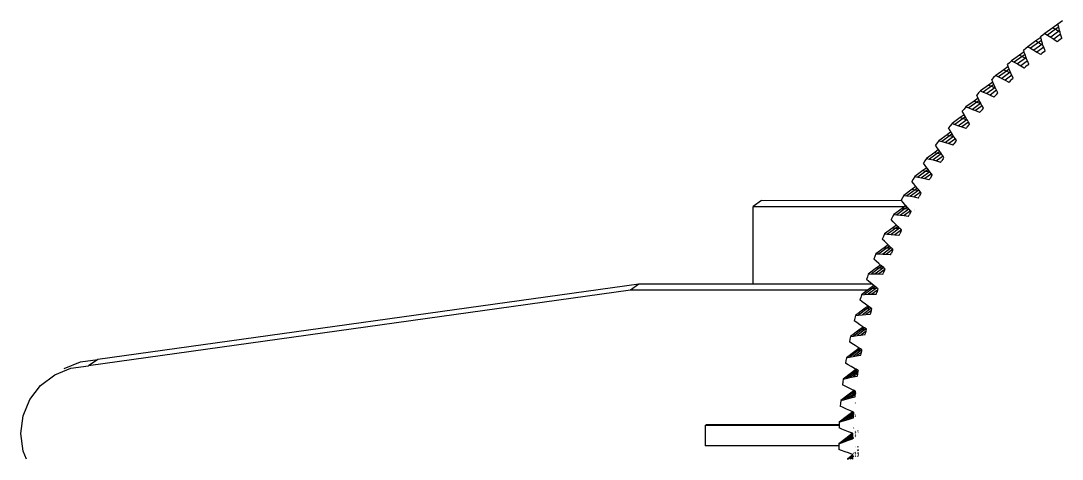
# Model space of a CAD drawing. Header units: millimetres. Extents: x -1110 to 413, y -747 to 380.
# Drawn here: x -1109.7 to -934.3, y -747.4 to -673.7 of the extents above; entities that cross this region are included whole.
import ezdxf

# ---------------------------------------------------------------- set-up
doc = ezdxf.new("R2010")
doc.units = ezdxf.units.MM

msp = doc.modelspace()

# ---------------------------------------------------------------- linework, layer by layer
for p, q in [((-935.85, -674.85), (-937.2, -675.83)), ((-935.41, -675.12), (-936.77, -676.09)), ((-935.01, -674.25), (-935.85, -674.85)), ((-935.85, -674.85), (-935.41, -675.12)), ((-934.89, -674.74), (-935.41, -675.12)), ((-935.41, -675.12), (-934.88, -675.46)), ((-934.63, -673.97), (-935.01, -674.25)), ((-934.89, -674.74), (-935.01, -674.25)), ((-934.73, -675.35), (-934.89, -674.74)), ((-934.24, -673.7), (-934.63, -673.97)), ((-937.91, -676.52), (-938.71, -677.09)), ((-937.57, -676.11), (-937.95, -676.39)), ((-937.91, -676.52), (-937.95, -676.39)), ((-937.81, -676.88), (-937.91, -676.52)), ((-937.77, -676.99), (-937.81, -676.88)), ((-937.2, -675.83), (-937.57, -676.11)), ((-937.2, -675.83), (-936.77, -676.09)), ((-936.77, -676.09), (-936.23, -676.44)), ((-934.88, -675.46), (-936.23, -676.44)), ((-936.23, -676.44), (-935.73, -676.77)), ((-934.57, -675.93), (-935.73, -676.77)), ((-935.73, -676.77), (-935.16, -677.18)), ((-934.56, -676.79), (-934.91, -677.05)), ((-934.73, -675.35), (-934.88, -675.46)), ((-934.88, -675.46), (-934.66, -675.61)), ((-934.66, -675.61), (-934.73, -675.35)), ((-934.57, -675.93), (-934.66, -675.61)), ((-934.36, -676.62), (-934.57, -675.93)), ((-934.37, -676.65), (-934.56, -676.79)), ((-934.37, -676.65), (-934.36, -676.62)), ((-940.43, -678.37), (-940.79, -678.67)), ((-940.71, -678.9), (-940.79, -678.67)), ((-940.07, -678.07), (-940.43, -678.37)), ((-940.06, -678.15), (-940.08, -678.16)), ((-938.71, -677.09), (-940.07, -678.07)), ((-940.07, -678.07), (-939.62, -678.32)), ((-938.26, -677.34), (-939.62, -678.32)), ((-939.62, -678.32), (-939.07, -678.64)), ((-937.71, -677.66), (-939.07, -678.64)), ((-939.07, -678.64), (-938.56, -678.96)), ((-938.71, -677.09), (-938.26, -677.34)), ((-937.41, -678.13), (-938.56, -678.96)), ((-937.77, -676.99), (-938.26, -677.34)), ((-938.26, -677.34), (-937.71, -677.66)), ((-937.62, -677.49), (-937.77, -676.99)), ((-937.59, -677.57), (-937.71, -677.66)), ((-937.71, -677.66), (-937.53, -677.78)), ((-937.59, -677.57), (-937.62, -677.49)), ((-937.53, -677.78), (-937.59, -677.57)), ((-937.43, -678.06), (-937.53, -677.78)), ((-937.41, -678.13), (-937.43, -678.06)), ((-937.19, -678.75), (-937.41, -678.13)), ((-935.16, -677.18), (-935.12, -677.19)), ((-935.12, -677.19), (-934.91, -677.05)), ((-942.83, -680.44), (-943.18, -680.75)), ((-941.47, -679.45), (-942.83, -680.44)), ((-942.83, -680.44), (-942.38, -680.67)), ((-941.02, -679.68), (-942.38, -680.67)), ((-940.45, -679.98), (-941.81, -680.96)), ((-940.71, -678.9), (-941.47, -679.45)), ((-941.47, -679.45), (-941.02, -679.68)), ((-940.15, -680.44), (-941.29, -681.26)), ((-940.56, -679.35), (-941.02, -679.68)), ((-941.02, -679.68), (-940.45, -679.98)), ((-940.63, -679.15), (-940.71, -678.9)), ((-940.56, -679.35), (-940.63, -679.15)), ((-940.41, -679.75), (-940.56, -679.35)), ((-940.36, -679.91), (-940.45, -679.98)), ((-940.45, -679.98), (-940.3, -680.07)), ((-940.36, -679.91), (-940.41, -679.75)), ((-940.3, -680.07), (-940.36, -679.91)), ((-940.2, -680.32), (-940.3, -680.07)), ((-940.15, -680.44), (-940.2, -680.32)), ((-939.93, -680.99), (-940.15, -680.44)), ((-938.56, -678.96), (-937.97, -679.33)), ((-937.97, -679.33), (-937.92, -679.35)), ((-937.92, -679.35), (-937.73, -679.2)), ((-937.38, -678.92), (-937.73, -679.2)), ((-937.38, -678.92), (-937.2, -678.78)), ((-937.2, -678.78), (-937.19, -678.75)), ((-944.13, -681.93), (-945.5, -682.91)), ((-943.67, -682.14), (-945.04, -683.12)), ((-943.4, -681.4), (-944.13, -681.93)), ((-944.13, -681.93), (-943.67, -682.14)), ((-943.23, -681.82), (-943.67, -682.14)), ((-943.67, -682.14), (-943.1, -682.41)), ((-943.18, -680.75), (-943.53, -681.06)), ((-943.4, -681.4), (-943.53, -681.06)), ((-943.35, -681.54), (-943.4, -681.4)), ((-943.23, -681.82), (-943.35, -681.54)), ((-943.11, -682.13), (-943.23, -681.82)), ((-943.02, -682.35), (-943.11, -682.13)), ((-942.38, -680.67), (-941.81, -680.96)), ((-941.81, -680.96), (-941.29, -681.26)), ((-941.29, -681.26), (-940.69, -681.61)), ((-940.69, -681.61), (-940.64, -681.62)), ((-940.64, -681.62), (-940.45, -681.46)), ((-940.12, -681.17), (-940.45, -681.46)), ((-940.12, -681.17), (-939.94, -681.02)), ((-939.94, -681.02), (-939.93, -680.99)), ((-945.84, -683.24), (-946.17, -683.57)), ((-945.99, -684), (-946.17, -683.57)), ((-945.5, -682.91), (-945.84, -683.24)), ((-945.5, -682.91), (-945.04, -683.12)), ((-945.04, -683.12), (-944.46, -683.4)), ((-943.1, -682.41), (-944.46, -683.4)), ((-944.46, -683.4), (-943.92, -683.67)), ((-942.8, -682.86), (-943.92, -683.67)), ((-943.92, -683.67), (-943.3, -684)), ((-943.26, -684.01), (-943.08, -683.84)), ((-943.02, -682.35), (-943.1, -682.41)), ((-943.1, -682.41), (-942.96, -682.48)), ((-943.08, -683.84), (-942.76, -683.54)), ((-942.96, -682.48), (-943.02, -682.35)), ((-942.88, -682.69), (-942.96, -682.48)), ((-942.8, -682.86), (-942.88, -682.69)), ((-942.58, -683.35), (-942.8, -682.86)), ((-942.76, -683.54), (-942.59, -683.38)), ((-942.59, -683.38), (-942.58, -683.35)), ((-948.06, -685.5), (-948.38, -685.84)), ((-946.69, -684.51), (-948.06, -685.5)), ((-948.06, -685.5), (-947.59, -685.69)), ((-946.22, -684.7), (-947.59, -685.69)), ((-947.59, -685.69), (-947, -685.94)), ((-945.63, -684.95), (-947, -685.94)), ((-945.99, -684), (-946.69, -684.51)), ((-946.69, -684.51), (-946.22, -684.7)), ((-945.34, -685.38), (-946.45, -686.19)), ((-945.8, -684.4), (-946.22, -684.7)), ((-946.22, -684.7), (-945.63, -684.95)), ((-945.97, -684.04), (-945.99, -684)), ((-945.8, -684.4), (-945.97, -684.04)), ((-945.71, -684.62), (-945.8, -684.4)), ((-945.57, -684.9), (-945.71, -684.62)), ((-945.57, -684.9), (-945.63, -684.95)), ((-945.63, -684.95), (-945.53, -685)), ((-945.53, -685), (-945.57, -684.9)), ((-945.45, -685.16), (-945.53, -685)), ((-945.34, -685.38), (-945.45, -685.16)), ((-945.13, -685.81), (-945.34, -685.38)), ((-943.3, -684), (-943.26, -684.01)), ((-949.14, -687.2), (-950.51, -688.19)), ((-948.66, -687.37), (-950.03, -688.36)), ((-948.45, -686.7), (-949.14, -687.2)), ((-949.14, -687.2), (-948.66, -687.37)), ((-948.38, -685.84), (-948.7, -686.18)), ((-948.48, -686.64), (-948.7, -686.18)), ((-948.26, -687.08), (-948.66, -687.37)), ((-948.66, -687.37), (-948.06, -687.59)), ((-948.45, -686.7), (-948.48, -686.64)), ((-948.26, -687.08), (-948.45, -686.7)), ((-948.2, -687.21), (-948.26, -687.08)), ((-948.01, -687.56), (-948.2, -687.21)), ((-947, -685.94), (-946.45, -686.19)), ((-946.45, -686.19), (-945.82, -686.49)), ((-945.82, -686.49), (-945.78, -686.5)), ((-945.78, -686.5), (-945.6, -686.33)), ((-945.29, -686.01), (-945.6, -686.33)), ((-945.29, -686.01), (-945.13, -685.84)), ((-945.13, -685.84), (-945.13, -685.81)), ((-950.82, -688.55), (-951.12, -688.9)), ((-950.88, -689.35), (-951.12, -688.9)), ((-950.51, -688.19), (-950.82, -688.55)), ((-950.51, -688.19), (-950.03, -688.36)), ((-950.03, -688.36), (-949.43, -688.59)), ((-948.06, -687.59), (-949.43, -688.59)), ((-949.43, -688.59), (-948.88, -688.81)), ((-947.77, -688.01), (-948.88, -688.81)), ((-948.88, -688.81), (-948.23, -689.09)), ((-948.23, -689.09), (-948.19, -689.09)), ((-948.19, -689.09), (-948.02, -688.91)), ((-948.01, -687.56), (-948.06, -687.59)), ((-948.06, -687.59), (-947.98, -687.63)), ((-947.73, -688.59), (-948.02, -688.91)), ((-947.98, -687.63), (-948.01, -687.56)), ((-947.92, -687.75), (-947.98, -687.63)), ((-947.77, -688.01), (-947.92, -687.75)), ((-947.57, -688.38), (-947.77, -688.01)), ((-947.73, -688.59), (-947.57, -688.41)), ((-947.57, -688.41), (-947.57, -688.38)), ((-952.85, -690.98), (-953.14, -691.35)), ((-951.47, -689.99), (-952.85, -690.98)), ((-952.85, -690.98), (-952.36, -691.14)), ((-950.98, -690.14), (-952.36, -691.14)), ((-950.38, -690.34), (-951.75, -691.34)), ((-950.8, -689.5), (-951.47, -689.99)), ((-951.47, -689.99), (-950.98, -690.14)), ((-950.09, -690.74), (-951.19, -691.54)), ((-950.6, -689.86), (-950.98, -690.14)), ((-950.98, -690.14), (-950.38, -690.34)), ((-950.8, -689.5), (-950.88, -689.35)), ((-950.6, -689.86), (-950.8, -689.5)), ((-950.57, -689.91), (-950.6, -689.86)), ((-950.34, -690.31), (-950.57, -689.91)), ((-950.34, -690.31), (-950.38, -690.34)), ((-950.38, -690.34), (-950.31, -690.36)), ((-950.31, -690.36), (-950.34, -690.31)), ((-950.27, -690.43), (-950.31, -690.36)), ((-950.09, -690.74), (-950.27, -690.43)), ((-949.9, -691.05), (-950.09, -690.74)), ((-953.03, -692.39), (-953.68, -692.87)), ((-953.14, -691.35), (-953.43, -691.72)), ((-953.17, -692.16), (-953.43, -691.72)), ((-952.82, -692.73), (-953.19, -693)), ((-953.03, -692.39), (-953.17, -692.16)), ((-952.84, -692.7), (-953.03, -692.39)), ((-952.82, -692.73), (-952.84, -692.7)), ((-952.58, -693.17), (-952.82, -692.73)), ((-952.36, -691.14), (-951.75, -691.34)), ((-951.75, -691.34), (-951.19, -691.54)), ((-951.19, -691.54), (-950.53, -691.78)), ((-950.53, -691.78), (-950.49, -691.79)), ((-950.49, -691.79), (-950.33, -691.6)), ((-950.05, -691.26), (-950.33, -691.6)), ((-950.05, -691.26), (-949.9, -691.08)), ((-949.9, -691.08), (-949.9, -691.05)), ((-955.34, -694.25), (-955.61, -694.63)), ((-955.06, -693.87), (-955.34, -694.25)), ((-953.68, -692.87), (-955.06, -693.87)), ((-955.06, -693.87), (-954.57, -694)), ((-953.19, -693), (-954.57, -694)), ((-954.57, -694), (-953.96, -694.18)), ((-952.58, -693.17), (-953.96, -694.18)), ((-953.96, -694.18), (-953.38, -694.35)), ((-953.68, -692.87), (-953.19, -693)), ((-952.28, -693.55), (-953.38, -694.35)), ((-953.38, -694.35), (-952.72, -694.57)), ((-953.19, -693), (-952.58, -693.17)), ((-952.67, -694.58), (-952.52, -694.38)), ((-952.55, -693.15), (-952.58, -693.17)), ((-952.58, -693.17), (-952.53, -693.19)), ((-952.28, -693.55), (-952.53, -693.19)), ((-952.25, -694.03), (-952.52, -694.38)), ((-952.11, -693.81), (-952.28, -693.55)), ((-952.25, -694.03), (-952.11, -693.85)), ((-952.11, -693.85), (-952.11, -693.81)), ((-955.77, -695.84), (-957.16, -696.85)), ((-955.28, -695.95), (-956.66, -696.96)), ((-954.66, -696.1), (-956.04, -697.11)), ((-955.13, -695.37), (-955.77, -695.84)), ((-955.77, -695.84), (-955.28, -695.95)), ((-955.34, -695.06), (-955.61, -694.63)), ((-955.13, -695.37), (-955.34, -695.06)), ((-954.91, -695.69), (-955.28, -695.95)), ((-955.28, -695.95), (-954.66, -696.1)), ((-954.98, -695.59), (-955.13, -695.37)), ((-954.91, -695.69), (-954.98, -695.59)), ((-954.64, -696.08), (-954.91, -695.69)), ((-954.64, -696.08), (-954.66, -696.1)), ((-954.66, -696.1), (-954.62, -696.11)), ((-954.62, -696.11), (-954.64, -696.08)), ((-954.36, -696.46), (-954.62, -696.11)), ((-952.72, -694.57), (-952.67, -694.58)), ((-957.42, -697.24), (-957.68, -697.63)), ((-957.38, -698.05), (-957.68, -697.63)), ((-957.16, -696.85), (-957.42, -697.24)), ((-957.16, -696.85), (-956.66, -696.96)), ((-956.66, -696.96), (-956.04, -697.11)), ((-956.04, -697.11), (-955.46, -697.26)), ((-954.36, -696.46), (-955.46, -697.26)), ((-955.46, -697.26), (-954.78, -697.45)), ((-954.78, -697.45), (-954.74, -697.45)), ((-954.74, -697.45), (-954.6, -697.25)), ((-954.34, -696.89), (-954.6, -697.25)), ((-954.21, -696.67), (-954.36, -696.46)), ((-954.34, -696.89), (-954.21, -696.7)), ((-954.21, -696.7), (-954.21, -696.67)), ((-957.74, -698.9), (-959.12, -699.91)), ((-957.24, -698.99), (-958.62, -700)), ((-956.61, -699.11), (-958, -700.12)), ((-957.1, -698.43), (-957.74, -698.9)), ((-957.74, -698.9), (-957.24, -698.99)), ((-956.31, -699.45), (-957.41, -700.25)), ((-957.1, -698.43), (-957.38, -698.05)), ((-956.88, -698.73), (-957.24, -698.99)), ((-957.24, -698.99), (-956.61, -699.11)), ((-957, -698.56), (-957.1, -698.43)), ((-956.88, -698.73), (-957, -698.56)), ((-956.64, -699.04), (-956.88, -698.73)), ((-956.61, -699.11), (-956.64, -699.04)), ((-956.61, -699.11), (-956.57, -699.12)), ((-956.31, -699.45), (-956.57, -699.12)), ((-956.19, -699.61), (-956.31, -699.45)), ((-956.31, -699.84), (-956.18, -699.64)), ((-956.18, -699.64), (-956.19, -699.61)), ((-959.37, -700.31), (-959.61, -700.71)), ((-959.3, -701.12), (-959.61, -700.71)), ((-959.12, -699.91), (-959.37, -700.31)), ((-958.93, -701.57), (-959.3, -701.12)), ((-959.12, -699.91), (-958.62, -700)), ((-958.62, -700), (-958, -700.12)), ((-958, -700.12), (-957.41, -700.25)), ((-957.41, -700.25), (-956.73, -700.42)), ((-956.73, -700.42), (-956.68, -700.42)), ((-956.68, -700.42), (-956.55, -700.21)), ((-956.31, -699.84), (-956.55, -700.21)), ((-960.96, -703.06), (-961.19, -703.47)), ((-959.57, -702.04), (-960.96, -703.06)), ((-960.96, -703.06), (-960.45, -703.12)), ((-959.07, -702.11), (-960.45, -703.12)), ((-960.45, -703.12), (-959.83, -703.22)), ((-958.44, -702.2), (-959.83, -703.22)), ((-959.83, -703.22), (-959.23, -703.32)), ((-958.93, -701.57), (-959.57, -702.04)), ((-959.57, -702.04), (-959.07, -702.11)), ((-958.14, -702.52), (-959.23, -703.32)), ((-958.71, -701.85), (-959.07, -702.11)), ((-959.07, -702.11), (-958.44, -702.2)), ((-958.9, -701.62), (-958.93, -701.57)), ((-958.71, -701.85), (-958.9, -701.62)), ((-958.51, -702.08), (-958.71, -701.85)), ((-958.44, -702.2), (-958.51, -702.08)), ((-958.5, -703.46), (-958.38, -703.24)), ((-958.44, -702.2), (-958.4, -702.21)), ((-958.14, -702.52), (-958.4, -702.21)), ((-958.15, -702.86), (-958.38, -703.24)), ((-958.15, -702.86), (-958.04, -702.66)), ((-958.04, -702.63), (-958.14, -702.52)), ((-958.04, -702.66), (-958.04, -702.63)), ((-984.96, -703.91), (-986.36, -704.91)), ((-986.36, -704.91), (-960.8, -704.91)), ((-986.36, -717.98), (-986.36, -704.91)), ((-984.96, -703.91), (-961.41, -703.88)), ((-961.19, -703.47), (-961.41, -703.88)), ((-961.41, -703.88), (-961.38, -703.91)), ((-961.08, -704.27), (-961.38, -703.91)), ((-960.8, -704.91), (-961.27, -705.25)), ((-960.67, -704.75), (-961.08, -704.27)), ((-960.63, -704.78), (-960.8, -704.91)), ((-960.63, -704.78), (-960.67, -704.75)), ((-960.41, -705.03), (-960.63, -704.78)), ((-959.23, -703.32), (-958.55, -703.46)), ((-958.55, -703.46), (-958.5, -703.46)), ((-962.87, -706.69), (-963.08, -707.11)), ((-962.67, -706.27), (-962.87, -706.69)), ((-961.27, -705.25), (-962.67, -706.27)), ((-962.67, -706.27), (-962.16, -706.32)), ((-960.77, -705.3), (-962.16, -706.32)), ((-962.16, -706.32), (-961.52, -706.39)), ((-960.13, -705.37), (-961.52, -706.39)), ((-961.52, -706.39), (-960.93, -706.47)), ((-961.27, -705.25), (-960.77, -705.3)), ((-959.83, -705.66), (-960.93, -706.47)), ((-960.93, -706.47), (-960.24, -706.57)), ((-960.41, -705.03), (-960.77, -705.3)), ((-960.77, -705.3), (-960.13, -705.37)), ((-960.26, -705.19), (-960.41, -705.03)), ((-960.13, -705.37), (-960.26, -705.19)), ((-960.24, -706.57), (-960.19, -706.57)), ((-960.19, -706.57), (-960.07, -706.35)), ((-960.11, -705.35), (-960.13, -705.37)), ((-960.13, -705.37), (-960.09, -705.37)), ((-959.83, -705.66), (-960.09, -705.37)), ((-959.87, -705.96), (-960.07, -706.35)), ((-959.87, -705.96), (-959.76, -705.75)), ((-959.76, -705.72), (-959.83, -705.66)), ((-959.76, -705.75), (-959.76, -705.72)), ((-959.21, -705.48), (-959.25, -705.5)), ((-959.21, -705.6), (-959.25, -705.62)), ((-962.74, -707.49), (-963.08, -707.11)), ((-962.19, -708.06), (-962.84, -708.53)), ((-962.3, -707.95), (-962.74, -707.49)), ((-961.97, -708.29), (-962.33, -708.56)), ((-962.19, -708.06), (-962.3, -707.95)), ((-961.97, -708.29), (-962.19, -708.06)), ((-961.88, -708.38), (-961.97, -708.29)), ((-961.7, -708.6), (-961.88, -708.38)), ((-964.42, -709.99), (-964.61, -710.41)), ((-964.23, -709.56), (-964.42, -709.99)), ((-962.84, -708.53), (-964.23, -709.56)), ((-964.23, -709.56), (-963.72, -709.58)), ((-962.33, -708.56), (-963.72, -709.58)), ((-963.72, -709.58), (-963.09, -709.63)), ((-961.7, -708.6), (-963.09, -709.63)), ((-963.09, -709.63), (-962.49, -709.68)), ((-962.84, -708.53), (-962.33, -708.56)), ((-961.38, -708.86), (-962.49, -709.68)), ((-962.49, -709.68), (-961.79, -709.76)), ((-962.33, -708.56), (-961.7, -708.6)), ((-961.79, -709.76), (-961.75, -709.75)), ((-961.75, -709.75), (-961.64, -709.53)), ((-961.67, -708.58), (-961.7, -708.6)), ((-961.7, -708.6), (-961.65, -708.6)), ((-961.38, -708.86), (-961.65, -708.6)), ((-961.45, -709.13), (-961.64, -709.53)), ((-961.45, -709.13), (-961.35, -708.92)), ((-961.36, -708.89), (-961.38, -708.86)), ((-961.35, -708.92), (-961.36, -708.89)), ((-964.27, -711.88), (-965.66, -712.91)), ((-963.76, -711.88), (-965.15, -712.91)), ((-964.25, -710.78), (-964.61, -710.41)), ((-963.12, -711.9), (-964.51, -712.93)), ((-963.61, -711.39), (-964.27, -711.88)), ((-964.27, -711.88), (-963.76, -711.88)), ((-963.8, -711.22), (-964.25, -710.78)), ((-963.61, -711.39), (-963.8, -711.22)), ((-963.38, -711.6), (-963.76, -711.88)), ((-963.76, -711.88), (-963.12, -711.9)), ((-963.38, -711.6), (-963.61, -711.39)), ((-963.36, -711.63), (-963.38, -711.6)), ((-963.12, -711.9), (-963.36, -711.63)), ((-963.09, -711.87), (-963.12, -711.9)), ((-963.12, -711.9), (-963.06, -711.9)), ((-962.82, -712.12), (-963.06, -711.9)), ((-965.84, -713.34), (-966.01, -713.78)), ((-965.63, -714.12), (-966.01, -713.78)), ((-965.66, -712.91), (-965.84, -713.34)), ((-965.66, -712.91), (-965.15, -712.91)), ((-965.15, -712.91), (-964.51, -712.93)), ((-964.51, -712.93), (-963.91, -712.95)), ((-962.82, -712.12), (-963.91, -712.95)), ((-963.91, -712.95), (-963.22, -713)), ((-963.15, -712.96), (-963.22, -713)), ((-963.22, -713), (-963.17, -712.99)), ((-963.17, -712.99), (-963.15, -712.96)), ((-963.15, -712.96), (-963.07, -712.77)), ((-962.9, -712.36), (-963.07, -712.77)), ((-962.9, -712.36), (-962.81, -712.15)), ((-962.81, -712.15), (-962.82, -712.12)), ((-965.55, -715.28), (-966.95, -716.31)), ((-965.04, -715.26), (-966.44, -716.29)), ((-964.41, -715.25), (-965.8, -716.28)), ((-965.16, -714.55), (-965.63, -714.12)), ((-964.88, -714.78), (-965.55, -715.28)), ((-965.55, -715.28), (-965.04, -715.26)), ((-964.16, -715.52), (-965.2, -716.29)), ((-964.88, -714.78), (-965.16, -714.55)), ((-964.66, -714.97), (-965.04, -715.26)), ((-965.04, -715.26), (-964.41, -715.25)), ((-964.7, -714.94), (-964.88, -714.78)), ((-964.66, -714.97), (-964.7, -714.94)), ((-964.36, -715.22), (-964.66, -714.97)), ((-964.36, -715.22), (-964.41, -715.25)), ((-964.36, -715.22), (-964.33, -715.25)), ((-964.14, -715.4), (-964.33, -715.25)), ((-964.21, -715.65), (-964.16, -715.52)), ((-964.16, -715.52), (-964.13, -715.43)), ((-964.13, -715.43), (-964.14, -715.4)), ((-967.1, -716.75), (-967.26, -717.2)), ((-966.87, -717.53), (-967.26, -717.2)), ((-966.95, -716.31), (-967.1, -716.75)), ((-966.95, -716.31), (-966.44, -716.29)), ((-966.44, -716.29), (-965.8, -716.28)), ((-965.8, -716.28), (-965.2, -716.29)), ((-965.2, -716.29), (-964.5, -716.3)), ((-964.44, -716.26), (-964.5, -716.3)), ((-964.5, -716.3), (-964.46, -716.29)), ((-964.46, -716.29), (-964.44, -716.26)), ((-964.44, -716.26), (-964.37, -716.06)), ((-964.21, -715.65), (-964.37, -716.06)), ((-1007.02, -719.01), (-1098.28, -731.73)), ((-1005.57, -717.98), (-1096.69, -730.67)), ((-1005.57, -717.98), (-1007.02, -719.01)), ((-967.08, -719.01), (-1007.02, -719.01)), ((-986.36, -717.98), (-1005.57, -717.98)), ((-966.32, -717.98), (-986.36, -717.98)), ((-967.08, -719.01), (-968.09, -719.77)), ((-966.18, -718.69), (-967.58, -719.73)), ((-966.69, -718.73), (-967.08, -719.01)), ((-965.55, -718.65), (-966.95, -719.69)), ((-966.38, -717.93), (-966.87, -717.53)), ((-966.01, -718.22), (-966.69, -718.73)), ((-966.69, -718.73), (-966.18, -718.69)), ((-966.32, -717.98), (-966.38, -717.93)), ((-965.39, -718.99), (-966.35, -719.67)), ((-966.01, -718.22), (-966.32, -717.98)), ((-965.79, -718.39), (-966.18, -718.69)), ((-966.18, -718.69), (-965.55, -718.65)), ((-965.9, -718.3), (-966.01, -718.22)), ((-965.79, -718.39), (-965.9, -718.3)), ((-965.5, -718.61), (-965.79, -718.39)), ((-965.5, -718.61), (-965.55, -718.65)), ((-965.39, -718.99), (-965.52, -719.41)), ((-965.5, -718.61), (-965.45, -718.65)), ((-965.32, -718.74), (-965.45, -718.65)), ((-965.39, -718.99), (-965.31, -718.77)), ((-965.31, -718.77), (-965.32, -718.74)), ((-968.23, -720.22), (-968.36, -720.66)), ((-967.96, -720.98), (-968.36, -720.66)), ((-968.09, -719.77), (-968.23, -720.22)), ((-968.09, -719.77), (-967.58, -719.73)), ((-967.58, -719.73), (-966.95, -719.69)), ((-966.95, -719.69), (-966.35, -719.67)), ((-966.35, -719.67), (-965.65, -719.66)), ((-965.59, -719.62), (-965.65, -719.66)), ((-965.65, -719.66), (-965.6, -719.65)), ((-965.6, -719.65), (-965.59, -719.62)), ((-965.59, -719.62), (-965.52, -719.41)), ((-967.69, -722.22), (-969.09, -723.27)), ((-967.18, -722.16), (-968.58, -723.21)), ((-967.45, -721.36), (-967.96, -720.98)), ((-966.55, -722.1), (-967.95, -723.14)), ((-966.99, -721.7), (-967.69, -722.22)), ((-967.69, -722.22), (-967.18, -722.16)), ((-966.99, -721.7), (-967.45, -721.36)), ((-966.43, -722.41), (-967.35, -723.1)), ((-966.77, -721.85), (-967.18, -722.16)), ((-967.18, -722.16), (-966.55, -722.1)), ((-966.96, -721.71), (-966.99, -721.7)), ((-966.77, -721.85), (-966.96, -721.71)), ((-966.48, -722.05), (-966.77, -721.85)), ((-966.48, -722.05), (-966.55, -722.1)), ((-966.55, -722.1), (-966.42, -722.09)), ((-966.54, -722.81), (-966.43, -722.41)), ((-966.42, -722.09), (-966.48, -722.05)), ((-966.43, -722.41), (-966.42, -722.38)), ((-966.37, -722.13), (-966.42, -722.09)), ((-966.42, -722.38), (-966.36, -722.16)), ((-966.36, -722.16), (-966.37, -722.13)), ((-969.21, -723.72), (-969.32, -724.18)), ((-968.91, -724.47), (-969.32, -724.18)), ((-969.09, -723.27), (-969.21, -723.72)), ((-969.09, -723.27), (-968.58, -723.21)), ((-968.58, -723.21), (-967.95, -723.14)), ((-967.95, -723.14), (-967.35, -723.1)), ((-967.35, -723.1), (-966.65, -723.06)), ((-966.6, -723.02), (-966.65, -723.06)), ((-966.65, -723.06), (-966.61, -723.04)), ((-966.61, -723.04), (-966.6, -723.02)), ((-966.6, -723.02), (-966.54, -722.81)), ((-968.54, -725.76), (-969.94, -726.81)), ((-968.04, -725.68), (-969.44, -726.73)), ((-968.38, -724.83), (-968.91, -724.47)), ((-967.41, -725.59), (-968.81, -726.64)), ((-967.81, -725.21), (-968.54, -725.76)), ((-968.54, -725.76), (-968.04, -725.68)), ((-967.88, -725.16), (-968.38, -724.83)), ((-967.33, -725.91), (-968.21, -726.56)), ((-967.6, -725.35), (-968.04, -725.68)), ((-968.04, -725.68), (-967.41, -725.59)), ((-967.81, -725.21), (-967.88, -725.16)), ((-967.6, -725.35), (-967.81, -725.21)), ((-967.32, -725.52), (-967.6, -725.35)), ((-967.32, -725.52), (-967.41, -725.59)), ((-967.41, -725.59), (-967.26, -725.57)), ((-967.41, -726.24), (-967.33, -725.91)), ((-967.33, -725.91), (-967.31, -725.81)), ((-967.26, -725.57), (-967.32, -725.52)), ((-967.31, -725.81), (-967.26, -725.57)), ((-970.04, -727.27), (-970.14, -727.72)), ((-969.71, -728), (-970.14, -727.72)), ((-969.94, -726.81), (-970.04, -727.27)), ((-969.94, -726.81), (-969.44, -726.73)), ((-969.44, -726.73), (-968.81, -726.64)), ((-968.81, -726.64), (-968.21, -726.56)), ((-968.21, -726.56), (-967.51, -726.49)), ((-967.51, -726.49), (-967.47, -726.48)), ((-967.47, -726.48), (-967.41, -726.24)), ((-969.24, -729.32), (-970.64, -730.38)), ((-968.74, -729.22), (-970.14, -730.28)), ((-969.17, -728.34), (-969.71, -728)), ((-968.11, -729.1), (-969.52, -730.16)), ((-968.48, -728.75), (-969.24, -729.32)), ((-969.24, -729.32), (-968.74, -729.22)), ((-968.65, -728.65), (-969.17, -728.34)), ((-968.1, -729.49), (-968.92, -730.06)), ((-968.27, -728.87), (-968.74, -729.22)), ((-968.74, -729.22), (-968.11, -729.1)), ((-968.48, -728.75), (-968.65, -728.65)), ((-968.27, -728.87), (-968.48, -728.75)), ((-968.02, -729.03), (-968.27, -728.87)), ((-968.14, -729.71), (-968.1, -729.49)), ((-968.02, -729.03), (-968.11, -729.1)), ((-968.11, -729.1), (-968.02, -729.09)), ((-968.1, -729.49), (-968.05, -729.27)), ((-968.05, -729.27), (-968.02, -729.09)), ((-968.02, -729.09), (-968.02, -729.03)), ((-1102.39, -732.2), (-1099.64, -731.06)), ((-1099.64, -731.06), (-1096.69, -730.67)), ((-1096.69, -730.67), (-1098.28, -731.73)), ((-970.72, -730.84), (-970.8, -731.3)), ((-970.36, -731.56), (-970.8, -731.3)), ((-970.64, -730.38), (-970.72, -730.84)), ((-970.64, -730.38), (-970.14, -730.28)), ((-970.14, -730.28), (-969.52, -730.16)), ((-969.52, -730.16), (-968.92, -730.06)), ((-968.92, -730.06), (-968.23, -729.96)), ((-968.23, -729.96), (-968.19, -729.95)), ((-968.19, -729.95), (-968.14, -729.71)), ((-1103.98, -733.25), (-1101.23, -732.12)), ((-1101.23, -732.12), (-1098.28, -731.73)), ((-969.79, -732.92), (-971.19, -733.98)), ((-969.29, -732.79), (-970.7, -733.85)), ((-969.81, -731.88), (-970.36, -731.56)), ((-968.68, -732.65), (-970.08, -733.71)), ((-969.28, -732.17), (-969.81, -731.88)), ((-968.99, -732.32), (-969.79, -732.92)), ((-969.79, -732.92), (-969.29, -732.79)), ((-968.69, -732.98), (-969.49, -733.59)), ((-968.8, -732.42), (-969.29, -732.79)), ((-969.29, -732.79), (-968.68, -732.65)), ((-968.99, -732.32), (-969.28, -732.17)), ((-968.8, -732.42), (-968.99, -732.32)), ((-968.63, -732.5), (-968.8, -732.42)), ((-968.72, -733.2), (-968.69, -732.98)), ((-968.69, -732.98), (-968.65, -732.76)), ((-968.68, -732.65), (-968.62, -732.53)), ((-968.68, -732.65), (-968.64, -732.64)), ((-968.65, -732.76), (-968.68, -732.65)), ((-968.62, -732.53), (-968.63, -732.5)), ((-1106.34, -735.07), (-1103.98, -733.25)), ((-971.25, -734.44), (-971.31, -734.91)), ((-971.19, -733.98), (-971.25, -734.44)), ((-971.19, -733.98), (-970.7, -733.85)), ((-970.7, -733.85), (-970.08, -733.71)), ((-970.08, -733.71), (-969.49, -733.59)), ((-969.49, -733.59), (-968.8, -733.46)), ((-968.8, -733.46), (-968.76, -733.44)), ((-968.76, -733.44), (-968.72, -733.2)), ((-1108.15, -737.43), (-1106.34, -735.07)), ((-970.19, -736.53), (-971.59, -737.6)), ((-970.86, -735.15), (-971.31, -734.91)), ((-969.7, -736.39), (-971.1, -737.45)), ((-970.3, -735.44), (-970.86, -735.15)), ((-969.11, -736.28), (-970.49, -737.28)), ((-969.75, -735.71), (-970.3, -735.44)), ((-969.35, -735.9), (-970.19, -736.53)), ((-970.19, -736.53), (-969.7, -736.39)), ((-969.14, -736.55), (-969.91, -737.14)), ((-969.35, -735.9), (-969.75, -735.71)), ((-969.17, -735.98), (-969.7, -736.39)), ((-969.7, -736.39), (-969.1, -736.22)), ((-969.17, -735.98), (-969.35, -735.9)), ((-969.1, -736.02), (-969.17, -735.98)), ((-969.15, -736.72), (-969.14, -736.55)), ((-969.11, -736.28), (-969.14, -736.55)), ((-969.11, -736.28), (-969.1, -736.22)), ((-969.08, -736.04), (-969.1, -736.02)), ((-969.1, -736.22), (-969.08, -736.04)), ((-1109.29, -740.18), (-1108.15, -737.43)), ((-971.63, -738.06), (-971.67, -738.53)), ((-971.59, -737.6), (-971.63, -738.06)), ((-971.59, -737.6), (-971.1, -737.45)), ((-971.1, -737.45), (-970.49, -737.28)), ((-970.49, -737.28), (-969.91, -737.14)), ((-969.91, -737.14), (-969.22, -736.98)), ((-969.22, -736.98), (-969.18, -736.96)), ((-969.18, -736.96), (-969.15, -736.72)), ((-969.08, -738.02), (-969.16, -737.99)), ((-971.21, -738.75), (-971.67, -738.53)), ((-969.95, -739.99), (-971.36, -741.06)), ((-970.64, -739.02), (-971.21, -738.75)), ((-969.42, -739.85), (-970.75, -740.87)), ((-970.08, -739.26), (-970.64, -739.02)), ((-969.56, -739.49), (-970.44, -740.16)), ((-970.44, -740.16), (-969.95, -739.99)), ((-969.56, -739.49), (-970.08, -739.26)), ((-969.4, -739.57), (-969.95, -739.99)), ((-969.95, -739.99), (-969.41, -739.82)), ((-969.42, -739.54), (-969.56, -739.49)), ((-969.39, -740), (-969.43, -740.02)), ((-969.43, -740.13), (-969.43, -740.02)), ((-969.4, -739.57), (-969.42, -739.54)), ((-969.42, -739.85), (-969.41, -739.82)), ((-969.39, -740), (-969.42, -739.85)), ((-969.41, -739.82), (-969.4, -739.57)), ((-969.11, -739.99), (-969.15, -740.02)), ((-1109.68, -743.13), (-1109.29, -740.18)), ((-994.43, -741.79), (-994.23, -741.65)), ((-971.87, -741.79), (-994.43, -741.79)), ((-994.43, -741.79), (-994.43, -745.21)), ((-971.86, -741.65), (-994.23, -741.65)), ((-971.87, -741.79), (-971.88, -742.16)), ((-971.86, -741.7), (-971.87, -741.79)), ((-971.84, -741.23), (-971.86, -741.65)), ((-971.86, -741.65), (-971.86, -741.7)), ((-970.44, -740.16), (-971.84, -741.23)), ((-971.84, -741.23), (-971.36, -741.06)), ((-971.36, -741.06), (-970.75, -740.87)), ((-970.75, -740.87), (-970.17, -740.7)), ((-969.43, -740.13), (-970.17, -740.7)), ((-970.17, -740.7), (-969.5, -740.51)), ((-969.5, -740.51), (-969.46, -740.49)), ((-969.46, -740.49), (-969.44, -740.25)), ((-969.44, -740.25), (-969.43, -740.13)), ((-969.39, -740.21), (-969.44, -740.25)), ((-969.39, -740.43), (-969.41, -740.45)), ((-969.08, -740.2), (-969.16, -740.26)), ((-1109.29, -746.08), (-1109.68, -743.13)), ((-971.41, -742.37), (-971.88, -742.16)), ((-970.06, -743.61), (-971.46, -744.68)), ((-970.82, -742.61), (-971.41, -742.37)), ((-969.57, -743.47), (-970.86, -744.46)), ((-970.26, -742.83), (-970.82, -742.61)), ((-969.6, -743.08), (-970.53, -743.79)), ((-970.53, -743.79), (-970.06, -743.61)), ((-969.6, -743.08), (-970.26, -742.83)), ((-969.57, -743.23), (-970.06, -743.61)), ((-970.06, -743.61), (-969.57, -743.43)), ((-969.56, -743.11), (-969.6, -743.08)), ((-969.58, -743.72), (-969.57, -743.47)), ((-969.57, -743.23), (-969.56, -743.11)), ((-969.57, -743.34), (-969.57, -743.23)), ((-969.57, -743.43), (-969.57, -743.34)), ((-969.57, -743.47), (-969.57, -743.43)), ((-969.4, -742.17), (-969.46, -742.22)), ((-969.08, -742.97), (-969.19, -743.05)), ((-969.08, -743.4), (-969.19, -743.49)), ((-969.08, -742.74), (-969.15, -742.79)), ((-969.08, -743.19), (-969.15, -743.23)), ((-968.65, -742.64), (-968.73, -742.7)), ((-968.65, -742.86), (-968.71, -742.9)), ((-971.94, -745.21), (-994.43, -745.21)), ((-970.53, -743.79), (-971.94, -744.87)), ((-971.94, -744.87), (-971.46, -744.68)), ((-971.94, -744.87), (-971.94, -745.21)), ((-971.94, -745.21), (-971.94, -745.33)), ((-971.94, -745.33), (-971.94, -745.8)), ((-971.46, -744.68), (-970.86, -744.46)), ((-970.86, -744.46), (-970.29, -744.27)), ((-969.58, -743.72), (-970.29, -744.27)), ((-970.29, -744.27), (-969.63, -744.05)), ((-969.63, -744.05), (-969.59, -744.03)), ((-969.55, -744), (-969.59, -744.03)), ((-969.58, -743.78), (-969.58, -743.72)), ((-969.56, -743.77), (-969.58, -743.78)), ((-969.55, -744), (-969.58, -743.78)), ((-969.4, -743.89), (-969.46, -743.93)), ((-969.08, -743.64), (-969.16, -743.7)), ((-969.08, -745.26), (-969.12, -745.25)), ((-968.62, -745.41), (-968.79, -745.36)), ((-1108.73, -747.44), (-1109.29, -746.08)), ((-971.46, -745.99), (-971.94, -745.8)), ((-970.86, -746.21), (-971.46, -745.99)), ((-970.29, -746.4), (-970.86, -746.21)), ((-969.58, -746.74), (-970.48, -747.42)), ((-969.6, -746.63), (-970.29, -746.4)), ((-969.58, -747.11), (-970.02, -747.44)), ((-969.58, -746.89), (-970.01, -747.22)), ((-970.01, -747.22), (-969.58, -747.04)), ((-969.58, -746.65), (-969.6, -746.63)), ((-969.58, -746.74), (-969.58, -746.65)), ((-969.58, -746.89), (-969.58, -746.74)), ((-969.58, -747.04), (-969.58, -746.89)), ((-969.58, -747.11), (-969.58, -747.04)), ((-969.57, -747.33), (-969.58, -747.11)), ((-969.4, -746.47), (-969.46, -746.51)), ((-969.4, -746.97), (-969.46, -747.01)), ((-969.08, -746.27), (-969.21, -746.36)), ((-969.08, -746.5), (-969.19, -746.59)), ((-969.08, -746.95), (-969.19, -747.04)), ((-969.08, -746.73), (-969.14, -746.77)), ((-969.08, -745.47), (-969.12, -745.5)), ((-968.62, -745.87), (-968.79, -746)), ((-968.62, -745.91), (-968.79, -746.04)), ((-968.62, -746.37), (-968.79, -746.5)), ((-968.62, -746.84), (-968.79, -746.97)), ((-968.62, -746.59), (-968.74, -746.68)), ((-970.48, -747.42), (-970.01, -747.22)), ((-970.01, -747.22), (-970.29, -747.44)), ((-969.57, -747.33), (-969.75, -747.44)), ((-969.57, -747.44), (-969.57, -747.33))]:
    msp.add_line(p, q)

doc.saveas('drawing.dxf')
